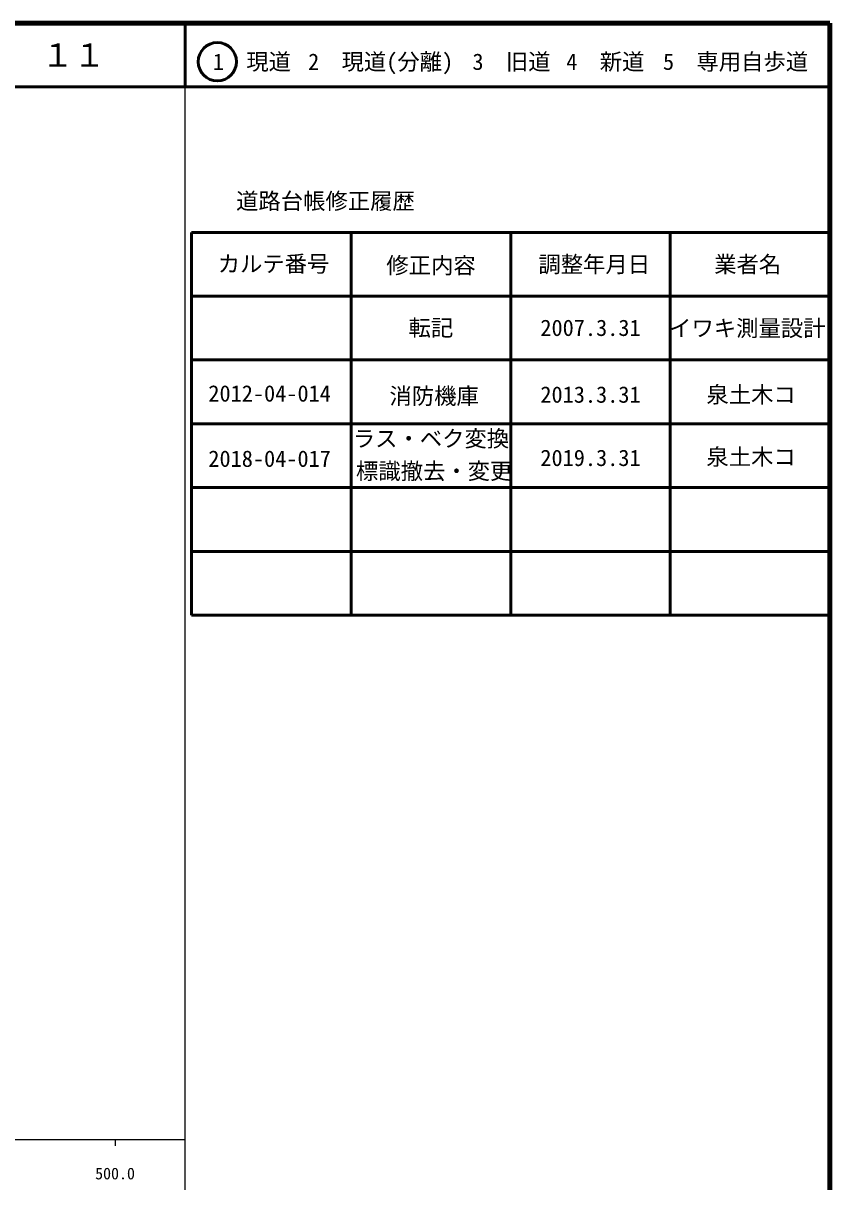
# Model space of a CAD drawing. Units: millimetres on the paper, enlarged 1000 times. Extents: x 40000 to 680000, y 20000 to 380000.
# Drawn here: x 553609 to 680000, y 198357 to 380000 of the extents above; entities that cross this region are included whole.
import ezdxf
from ezdxf.enums import TextEntityAlignment as Align

# ---------------------------------------------------------------- set-up
doc = ezdxf.new("R2010")
doc.units = ezdxf.units.MM
doc.header["$LTSCALE"] = 1000
for name, color, linetype, lineweight in [('M-TTL', 2, 'Continuous', 140), ('M-TTL-BAND', 7, 'Continuous', 25), ('M-TTL-FRAM', 2, 'Continuous', 50), ('M-TTL-LINE', 7, 'Continuous', 50)]:
    doc.layers.add(name, color=color, linetype=linetype, lineweight=lineweight)
doc.layers.add('M-TTL-TXT', color=7, linetype='Continuous')
doc.styles.add('ＭＳ ゴシック', font='')
doc.styles.get('ＭＳ ゴシック').set_extended_font_data('MS Gothic')

msp = doc.modelspace()

# ---------------------------------------------------------------- linework, layer by layer
at = {"layer": 'M-TTL'}
for p, q in [((680000, 380000), (40000, 380000)), ((680000, 20000), (680000, 380000))]:
    msp.add_line(p, q, dxfattribs=at)
at = {"layer": 'M-TTL-BAND'}
for p, q in [((579000, 20000), (579000, 370000)), ((40000, 205000), (579000, 205000)), ((568000, 205000), (568000, 204000))]:
    msp.add_line(p, q, dxfattribs=at)
at = {"layer": 'M-TTL-FRAM'}
for p, q in [((580000, 347197), (580000, 287197)), ((580000, 347197), (680000, 347197)), ((580000, 287197), (680000, 287197))]:
    msp.add_line(p, q, dxfattribs=at)
at = {"layer": 'M-TTL-LINE'}
for p, q in [((579000, 380000), (579000, 370000)), ((40000, 370000), (680000, 370000)), ((605000, 347197), (605000, 287197)), ((630000, 347197), (630000, 287197)), ((655000, 347197), (655000, 287197)), ((580000, 337197), (680000, 337197)), ((580000, 327197), (680000, 327197)), ((580000, 317197), (680000, 317197)), ((580000, 307197), (680000, 307197)), ((580000, 297197), (680000, 297197))]:
    msp.add_line(p, q, dxfattribs=at)
msp.add_circle((584031, 373958), 3000, dxfattribs=at)

# ---------------------------------------------------------------- texts
at = {"layer": 'M-TTL-BAND', "style": 'ＭＳ ゴシック'}
msp.add_text('500.0', height=1833, dxfattribs=at).set_placement((568000, 198195), align=Align.BOTTOM_CENTER)
msp.add_text('500.0', height=1833, dxfattribs=at).set_placement((568000, 198195), align=Align.BOTTOM_CENTER)
msp.add_text('500.0', height=1833, dxfattribs=at).set_placement((568000, 198195), align=Align.BOTTOM_CENTER)
at = {"layer": 'M-TTL-TXT', "style": 'ＭＳ ゴシック'}
for s, height, p in [('１１', 3666, (561497, 375000)), ('1\u3000現道', 2566, (589448, 373958)), ('2\u3000現道(分離)', 2566, (609619, 373958)), ('3\u3000旧道', 2566, (630121, 373958)), ('4\u3000新道', 2566, (644824, 373958)), ('5\u3000専用自歩道', 2566, (665228, 373958)), ('道路台帳修正履歴', 2566, (600968, 352113)), ('カルテ番号', 2566, (592839, 342277)), ('修正内容', 2566, (617509, 342023)), ('調整年月日', 2566, (643089, 342197)), ('業者名', 2566, (667134, 342197)), ('転記', 2566, (617500, 332245)), ('2007.3.31', 2566, (642500, 332245)), ('イワキ測量設計', 2566, (667077, 332189)), ('泉土木コ', 2566, (667663, 321780)), ('2012-04-014', 2566, (592222, 321956)), ('消防機庫', 2566, (618005, 321557)), ('2013.3.31', 2566, (642500, 321780)), ('ラス・ベク変換', 2566, (617507, 314883)), ('2018-04-017', 2566, (592222, 311728)), ('2019.3.31', 2566, (642500, 311856)), ('泉土木コ', 2566, (667663, 312015)), ('標識撤去・変更', 2566, (618005, 309785))]:
    msp.add_text(s, height=height, dxfattribs=at).set_placement(p, align=Align.MIDDLE_CENTER)

doc.saveas('drawing.dxf')
